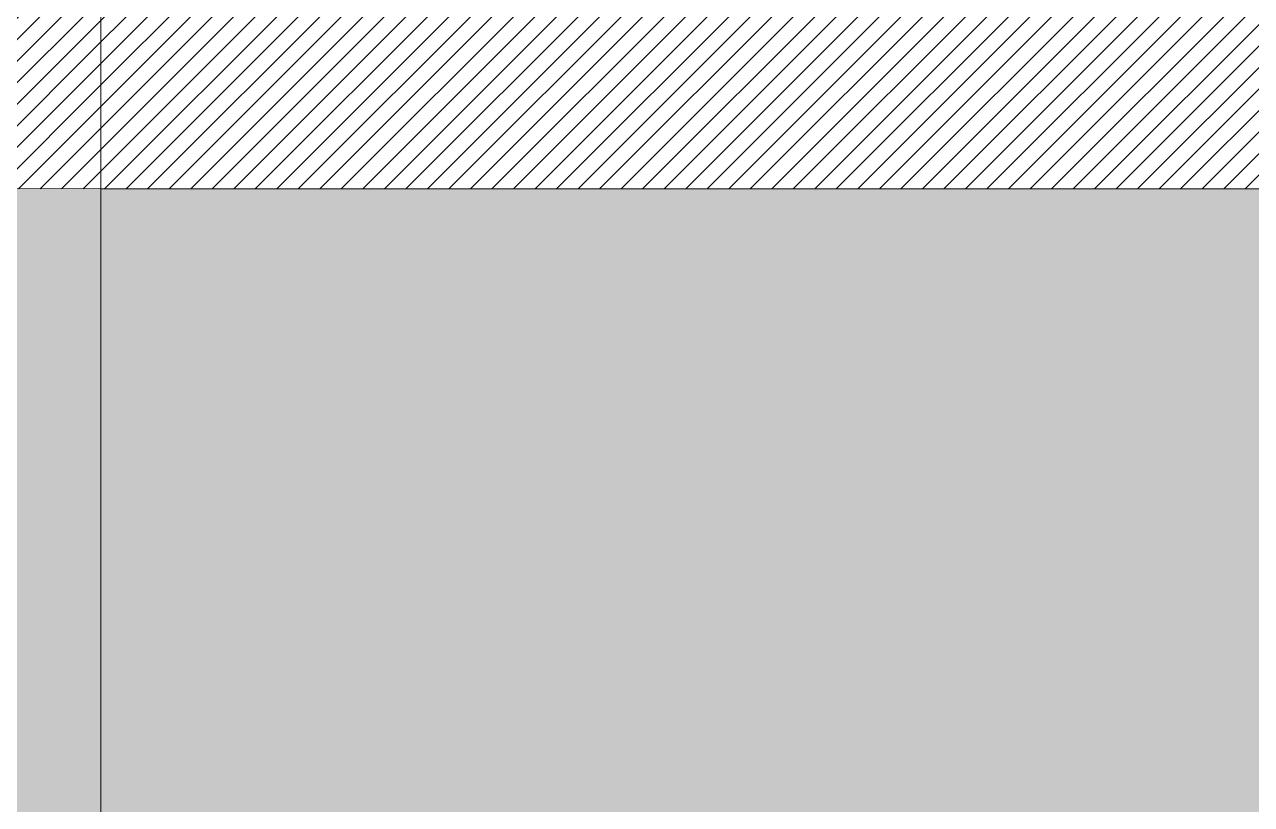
# Model space of a CAD drawing. Header units: millimetres. Extents: x -146962 to 322503, y -183624 to 284367.
# Drawn here: x 74031 to 79151, y 24650 to 27904 of the extents above; entities that cross this region are included whole.
import ezdxf

# ---------------------------------------------------------------- set-up
doc = ezdxf.new("R2010")
doc.units = ezdxf.units.MM
doc.layers.add('30_敷地・外構', color=8, linetype='Continuous', lineweight=9)

msp = doc.modelspace()

# ---------------------------------------------------------------- hatches: boundary and pattern name
at = {"layer": '30_敷地・外構', "true_color": 0xbdb6aa}
h = msp.add_hatch(dxfattribs=at)
h.set_pattern_fill('ANSI31', scale=20)
h.paths.add_polyline_path([(74349.4, 27219.1), (67974.7, 27219.5), (67974.8, 28899.5), (74349.5, 28899.1), (74349.5, 28599.1)])
h = msp.add_hatch(dxfattribs=at)
h.set_pattern_fill('ANSI31', scale=20)
h.paths.add_polyline_path([(74349.4, 27219.1), (74349.5, 28899.1), (80724.1, 28898.7), (80724, 27218.7)])
at = {"layer": '30_敷地・外構', "true_color": 0xdde8d0}
for points in [[(67974.7, 27219.5), (74349.4, 27219.1), (74348.9, 19219.1), (67974.2, 19219.5)], [(74349.4, 27219.1), (80724, 27218.7), (80723.5, 19218.7), (74348.9, 19219.1)]]:
    msp.add_hatch(color=8, dxfattribs=at).paths.add_polyline_path(points)

# ---------------------------------------------------------------- linework, layer by layer
at = {"layer": '30_敷地・外構'}
for points in [[(74349.4, 27219.1), (67974.7, 27219.5), (67974.8, 28899.5), (74349.5, 28899.1), (74349.5, 28599.1), (74349.4, 27219.1)], [(74349.4, 27219.1), (74349.5, 28899.1), (80724.1, 28898.7), (80724, 27218.7), (74349.4, 27219.1)], [(67974.7, 27219.5), (74349.4, 27219.1), (74348.9, 19219.1), (67974.2, 19219.5), (67974.7, 27219.5)], [(74349.4, 27219.1), (80724, 27218.7), (80723.5, 19218.7), (74348.9, 19219.1), (74349.4, 27219.1)]]:
    msp.add_lwpolyline(points, dxfattribs=at)

doc.saveas('drawing.dxf')
